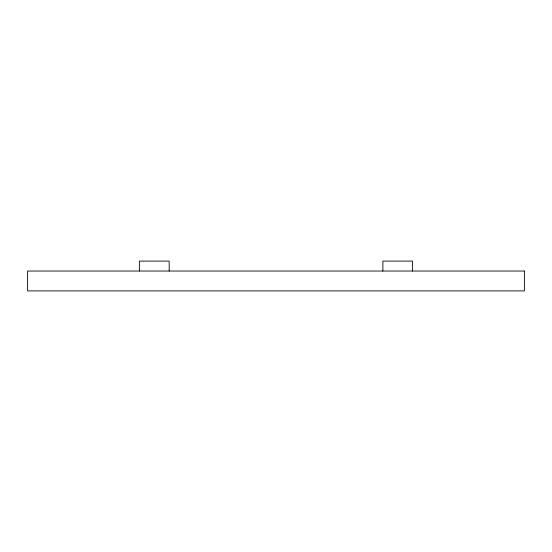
<?xml version="1.0" encoding="UTF-8"?>
<svg xmlns="http://www.w3.org/2000/svg" width="552" height="552" viewBox="0 0 552 552"><rect width="100%" height="100%" fill="white"/><g stroke="black" fill="none" stroke-linecap="round" stroke-linejoin="round"><path stroke-width="0.83" d="M412.523 271.032L412.544 261.096L382.888 261.096L382.888 271.032M169.188 271.032L169.188 261.096L139.38 261.096L139.38 271.032M524.4 271.032L27.6 271.032L27.6 290.904L524.4 290.904L524.4 271.032"/></g></svg>
